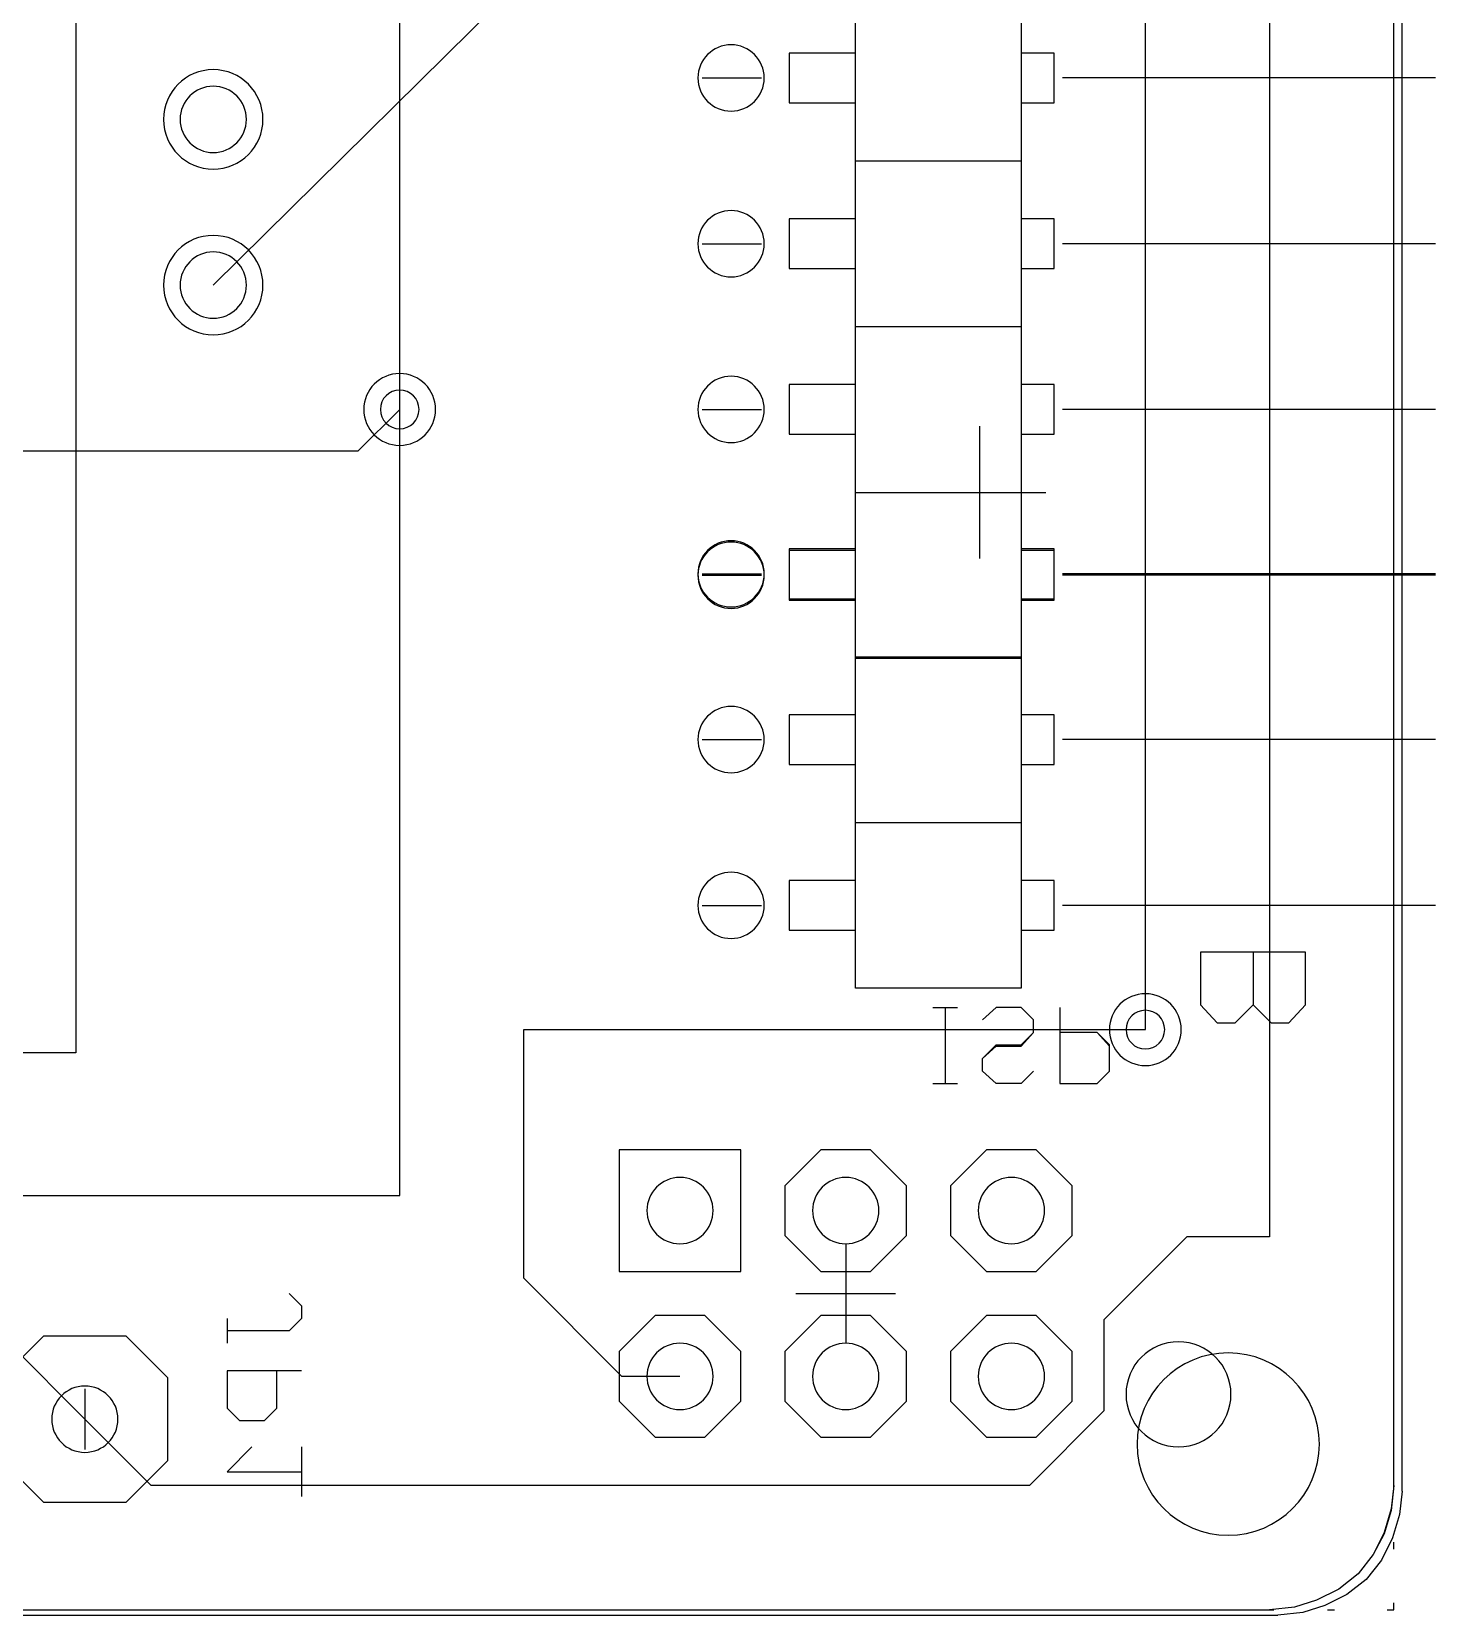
# Model space of a CAD drawing. Extents: x 82 to 213, y 78 to 137.
# Drawn here: x 191.46 to 212.98, y 78.48 to 102.75 of the extents above; entities that cross this region are included whole.
import ezdxf

# ---------------------------------------------------------------- set-up
doc = ezdxf.new("R2010")
doc.units = 0
for name, color, linetype in [('Circuit_2013-04-18', 7, 'CONTINUOUS'), ('Circuit_2013-08-08', 7, 'CONTINUOUS'), ('Cutout', 7, 'CONTINUOUS'), ('Holes', 7, 'CONTINUOUS'), ('Holes_Screws', 7, 'CONTINUOUS')]:
    doc.layers.add(name, color=color, linetype=linetype)

msp = doc.modelspace()

# ---------------------------------------------------------------- linework, layer by layer
at = {"layer": 'Circuit_2013-04-18', "color": 7}
for points in [[(212.344, 80.468611), (212.344, 135.036278)], [(203.073, 101.656444), (204.089, 101.656444), (204.089, 102.418444), (203.073, 102.418444), (203.073, 101.656444), (203.073, 101.656444)], [(206.629, 101.656444), (207.137, 101.656444), (207.137, 102.418444), (206.629, 102.418444), (206.629, 101.656444), (206.629, 101.656444)], [(202.692, 102.037444), (202.692, 102.037444)], [(194.7545, 101.402444), (194.7545, 101.402444)], [(195.0085, 101.402444), (195.0085, 101.402444)], [(203.073, 99.116444), (204.089, 99.116444), (204.089, 99.878444), (203.073, 99.878444), (203.073, 99.116444), (203.073, 99.116444)], [(206.629, 99.116444), (207.137, 99.116444), (207.137, 99.878444), (206.629, 99.878444), (206.629, 99.116444), (206.629, 99.116444)], [(202.692, 99.497444), (202.692, 99.497444)], [(194.7545, 98.862444), (194.7545, 98.862444)], [(195.0085, 98.862444), (195.0085, 98.862444)], [(203.073, 96.576444), (204.089, 96.576444), (204.089, 97.338444), (203.073, 97.338444), (203.073, 96.576444), (203.073, 96.576444)], [(206.629, 96.576444), (207.137, 96.576444), (207.137, 97.338444), (206.629, 97.338444), (206.629, 96.576444), (206.629, 96.576444)], [(197.400333, 96.957444), (197.400333, 96.957444)], [(197.654333, 96.957444), (197.654333, 96.957444)], [(202.692, 96.957444), (202.692, 96.957444)], [(205.994, 96.703444), (205.994, 94.692611)], [(204.978, 95.687444), (207.01, 95.687444)], [(203.073, 94.057611), (204.089, 94.057611), (204.089, 94.819611), (203.073, 94.819611), (203.073, 94.057611), (203.073, 94.057611)], [(206.629, 94.057611), (207.137, 94.057611), (207.137, 94.819611), (206.629, 94.819611), (206.629, 94.057611), (206.629, 94.057611)], [(202.692, 94.438611), (202.692, 94.438611)], [(203.073, 91.517611), (204.089, 91.517611), (204.089, 92.279611), (203.073, 92.279611), (203.073, 91.517611), (203.073, 91.517611)], [(206.629, 91.517611), (207.137, 91.517611), (207.137, 92.279611), (206.629, 92.279611), (206.629, 91.517611), (206.629, 91.517611)], [(202.692, 91.898611), (202.692, 91.898611)], [(203.073, 88.977611), (204.089, 88.977611), (204.089, 89.739611), (203.073, 89.739611), (203.073, 88.977611), (203.073, 88.977611)], [(206.629, 88.977611), (207.137, 88.977611), (207.137, 89.739611), (206.629, 89.739611), (206.629, 88.977611), (206.629, 88.977611)], [(202.692, 89.358611), (202.692, 89.358611)], [(208.830333, 87.453611), (208.830333, 87.453611)], [(209.084333, 87.453611), (209.084333, 87.453611)], [(200.4695, 83.749444), (202.332167, 83.749444), (202.332167, 85.612111), (200.4695, 85.612111), (200.4695, 83.749444), (200.4695, 83.749444)], [(204.872167, 85.061778), (204.321833, 85.612111), (203.559833, 85.612111), (203.0095, 85.061778), (203.0095, 84.299778), (203.559833, 83.749444), (204.321833, 83.749444), (204.872167, 84.299778), (204.872167, 85.061778), (204.872167, 85.061778)], [(207.412167, 85.061778), (206.861833, 85.612111), (206.099833, 85.612111), (205.5495, 85.061778), (205.5495, 84.299778), (206.099833, 83.749444), (206.861833, 83.749444), (207.412167, 84.299778), (207.412167, 85.061778), (207.412167, 85.061778)], [(201.908833, 84.680778), (201.908833, 84.680778)], [(204.448833, 84.680778), (204.448833, 84.680778)], [(206.988833, 84.680778), (206.988833, 84.680778)], [(203.940833, 84.172778), (203.940833, 82.648778)], [(203.178833, 83.410778), (204.702833, 83.410778)], [(202.332167, 82.521778), (201.781833, 83.072111), (201.019833, 83.072111), (200.4695, 82.521778), (200.4695, 81.759778), (201.019833, 81.209444), (201.781833, 81.209444), (202.332167, 81.759778), (202.332167, 82.521778), (202.332167, 82.521778)], [(204.872167, 82.521778), (204.321833, 83.072111), (203.559833, 83.072111), (203.0095, 82.521778), (203.0095, 81.759778), (203.559833, 81.209444), (204.321833, 81.209444), (204.872167, 81.759778), (204.872167, 82.521778), (204.872167, 82.521778)], [(207.412167, 82.521778), (206.861833, 83.072111), (206.099833, 83.072111), (205.5495, 82.521778), (205.5495, 81.759778), (206.099833, 81.209444), (206.861833, 81.209444), (207.412167, 81.759778), (207.412167, 82.521778), (207.412167, 82.521778)], [(201.908833, 82.140778), (201.908833, 82.140778)], [(204.448833, 82.140778), (204.448833, 82.140778)], [(206.988833, 82.140778), (206.988833, 82.140778)], [(209.846333, 81.865611), (209.846333, 81.865611)], [(192.786, 81.484611), (192.786, 81.484611)], [(212.344, 80.468611), (212.301667, 80.108778), (212.195833, 79.748944), (212.0265, 79.410278), (211.793667, 79.113944), (211.497333, 78.881111), (211.158667, 78.711778), (210.82, 78.605944), (210.439, 78.563611)], [(83.481333, 78.563611), (210.439, 78.563611)]]:
    msp.add_lwpolyline(points, dxfattribs=at)
at = {"layer": 'Circuit_2013-04-18', "color": 1}
for points in [[(197.104, 84.913611), (197.104, 130.591278), (151.405167, 130.591278), (151.405167, 84.913611), (197.104, 84.913611)], [(208.534, 87.453611), (208.534, 103.942444), (199.39, 103.942444), (194.2465, 98.862444)], [(204.089, 100.767444), (204.089, 103.307444), (206.629, 103.307444), (206.629, 100.767444)], [(212.344, 102.608944), (212.344, 102.714778)], [(212.979, 102.037444), (207.264, 102.037444)], [(212.344, 101.677611), (212.344, 101.804611)], [(204.089, 98.227444), (204.089, 100.767444), (206.629, 100.767444), (206.629, 98.227444)], [(212.344, 100.767444), (212.344, 100.873278)], [(212.344, 99.836111), (212.344, 99.941944)], [(212.979, 99.497444), (207.264, 99.497444)], [(212.344, 98.904778), (212.344, 99.031778)], [(204.089, 95.687444), (204.089, 98.227444), (206.629, 98.227444), (206.629, 95.687444)], [(212.344, 97.994611), (212.344, 98.100444)], [(188.087, 97.338444), (188.087, 97.084444), (188.849, 96.322444), (196.469, 96.322444), (197.104, 96.957444)], [(212.344, 97.063278), (212.344, 97.169111)], [(212.979, 96.957444), (207.264, 96.957444)], [(212.344, 96.131944), (212.344, 96.258944)], [(204.089, 93.168611), (204.089, 95.687444), (206.629, 95.687444), (206.629, 93.168611)], [(212.344, 95.221778), (212.344, 95.327611)], [(212.979, 94.438611), (207.264, 94.438611)], [(212.344, 94.290444), (212.344, 94.396278)], [(212.344, 93.359111), (212.344, 93.486111)], [(204.089, 90.628611), (204.089, 93.168611), (206.629, 93.168611), (206.629, 90.628611)], [(212.344, 92.427778), (212.344, 92.554778)], [(212.979, 91.898611), (207.264, 91.898611)], [(212.344, 91.517611), (212.344, 91.623444)], [(204.089, 88.088611), (204.089, 90.628611), (206.629, 90.628611), (206.629, 88.088611), (204.089, 88.088611)], [(212.344, 90.586278), (212.344, 90.692111)], [(212.344, 89.654944), (212.344, 89.781944)], [(212.979, 89.358611), (207.264, 89.358611)], [(212.344, 88.744778), (212.344, 88.850611)], [(210.989333, 88.638944), (209.380667, 88.638944), (209.380667, 87.834611), (209.634667, 87.559444), (209.909833, 87.559444), (210.185, 87.834611), (210.460167, 87.559444), (210.735333, 87.559444), (210.989333, 87.834611), (210.989333, 88.638944)], [(210.185, 88.638944), (210.185, 87.834611)], [(212.344, 87.813444), (212.344, 87.919278)], [(205.274333, 87.792278), (205.655333, 87.792278)], [(205.464833, 87.792278), (205.464833, 86.628111)], [(206.8195, 86.818611), (206.629, 86.628111), (206.248, 86.628111), (206.036333, 86.818611), (206.036333, 87.009111), (206.248, 87.220778), (206.629, 87.220778), (206.8195, 87.411278), (206.8195, 87.601778), (206.629, 87.792278), (206.248, 87.792278), (206.036333, 87.601778)], [(207.221667, 87.792278), (207.221667, 86.628111), (207.793167, 86.628111), (207.983667, 86.818611), (207.983667, 87.220778), (207.793167, 87.411278), (207.221667, 87.411278)], [(201.400833, 82.140778), (200.511833, 82.140778), (199.009, 83.643611), (199.009, 87.453611), (208.534, 87.453611)], [(212.344, 86.882111), (212.344, 87.009111)], [(205.274333, 86.628111), (205.655333, 86.628111)], [(212.344, 85.971944), (212.344, 86.077778)], [(212.344, 85.040611), (212.344, 85.146444)], [(212.344, 84.109278), (212.344, 84.236278)], [(195.410667, 83.410778), (195.601167, 83.220278), (195.601167, 83.029778), (195.410667, 82.839278), (194.458167, 82.839278)], [(212.344, 83.199111), (212.344, 83.304944)], [(194.458167, 83.029778), (194.458167, 82.648778)], [(191.008, 82.119611), (191.643, 82.754611)], [(191.643, 80.214611), (192.913, 80.214611), (193.548, 80.849611), (193.548, 82.119611), (192.913, 82.754611)], [(192.913, 82.754611), (191.643, 82.754611)], [(212.344, 82.267778), (212.344, 82.373611)], [(195.601167, 82.225444), (194.458167, 82.225444), (194.458167, 81.653944), (194.648667, 81.463444), (195.029667, 81.463444), (195.220167, 81.653944), (195.220167, 82.225444)], [(212.344, 81.336444), (212.344, 81.463444)], [(194.839167, 81.061278), (194.458167, 80.680278), (195.601167, 80.680278)], [(195.601167, 81.061278), (195.601167, 80.299278)], [(191.643, 80.214611), (191.008, 80.849611)], [(212.344, 80.426278), (212.344, 80.532111)], [(212.344, 79.494944), (212.344, 79.600778)], [(212.238167, 78.563611), (212.344, 78.563611), (212.344, 78.669444)], [(192.0875, 78.563611), (192.193333, 78.563611)], [(193.018833, 78.563611), (193.1035, 78.563611)], [(193.929, 78.563611), (194.034833, 78.563611)], [(194.839167, 78.563611), (194.945, 78.563611)], [(195.749333, 78.563611), (195.855167, 78.563611)], [(196.680667, 78.563611), (196.7865, 78.563611)], [(197.590833, 78.563611), (197.696667, 78.563611)], [(198.501, 78.563611), (198.606833, 78.563611)], [(199.411167, 78.563611), (199.517, 78.563611)], [(200.3425, 78.563611), (200.448333, 78.563611)], [(201.252667, 78.563611), (201.3585, 78.563611)], [(202.162833, 78.563611), (202.268667, 78.563611)], [(203.073, 78.563611), (203.178833, 78.563611)], [(204.004333, 78.563611), (204.110167, 78.563611)], [(204.9145, 78.563611), (205.020333, 78.563611)], [(205.824667, 78.563611), (205.9305, 78.563611)], [(206.756, 78.563611), (206.840667, 78.563611)], [(207.666167, 78.563611), (207.772, 78.563611)], [(208.576333, 78.563611), (208.682167, 78.563611)], [(209.4865, 78.563611), (209.592333, 78.563611)], [(210.417833, 78.563611), (210.5025, 78.563611)], [(211.328, 78.563611), (211.433833, 78.563611)]]:
    msp.add_lwpolyline(points, dxfattribs=at)
at = {"layer": 'Circuit_2013-04-18', "color": 3}
for points in [[(201.7395, 102.037444), (202.649667, 102.037444)], [(201.7395, 99.497444), (202.649667, 99.497444)], [(201.7395, 96.957444), (202.649667, 96.957444)], [(201.7395, 94.438611), (202.649667, 94.438611)], [(201.7395, 91.898611), (202.649667, 91.898611)], [(201.7395, 89.358611), (202.649667, 89.358611)], [(192.278, 81.950278), (192.278, 81.018944)]]:
    msp.add_lwpolyline(points, dxfattribs=at)
at = {"layer": 'Circuit_2013-04-18', "color": 7}
for points in [[(202.184, 102.545444), (201.90344, 102.545444), (201.676, 102.318004), (201.676, 102.037444)], [(202.692, 102.037444), (202.692, 102.318004), (202.46456, 102.545444), (202.184, 102.545444)], [(194.2465, 102.164444), (193.825659, 102.164444), (193.4845, 101.823286), (193.4845, 101.402444)], [(195.0085, 101.402444), (195.0085, 101.823286), (194.667341, 102.164444), (194.2465, 102.164444)], [(201.676, 102.037444), (201.676, 101.756885), (201.90344, 101.529444), (202.184, 101.529444)], [(202.184, 101.529444), (202.46456, 101.529444), (202.692, 101.756885), (202.692, 102.037444)], [(194.2465, 101.910444), (193.96594, 101.910444), (193.7385, 101.683004), (193.7385, 101.402444)], [(194.7545, 101.402444), (194.7545, 101.683004), (194.52706, 101.910444), (194.2465, 101.910444)], [(193.4845, 101.402444), (193.4845, 100.981603), (193.825659, 100.640444), (194.2465, 100.640444)], [(193.7385, 101.402444), (193.7385, 101.121885), (193.96594, 100.894444), (194.2465, 100.894444)], [(194.2465, 100.640444), (194.667341, 100.640444), (195.0085, 100.981603), (195.0085, 101.402444)], [(194.2465, 100.894444), (194.52706, 100.894444), (194.7545, 101.121885), (194.7545, 101.402444)], [(202.184, 100.005444), (201.90344, 100.005444), (201.676, 99.778004), (201.676, 99.497444)], [(202.692, 99.497444), (202.692, 99.778004), (202.46456, 100.005444), (202.184, 100.005444)], [(194.2465, 99.624444), (193.825659, 99.624444), (193.4845, 99.283286), (193.4845, 98.862444)], [(195.0085, 98.862444), (195.0085, 99.283286), (194.667341, 99.624444), (194.2465, 99.624444)], [(201.676, 99.497444), (201.676, 99.216885), (201.90344, 98.989444), (202.184, 98.989444)], [(202.184, 98.989444), (202.46456, 98.989444), (202.692, 99.216885), (202.692, 99.497444)], [(194.2465, 99.370444), (193.96594, 99.370444), (193.7385, 99.143004), (193.7385, 98.862444)], [(194.7545, 98.862444), (194.7545, 99.143004), (194.52706, 99.370444), (194.2465, 99.370444)], [(193.4845, 98.862444), (193.4845, 98.441603), (193.825659, 98.100444), (194.2465, 98.100444)], [(193.7385, 98.862444), (193.7385, 98.581885), (193.96594, 98.354444), (194.2465, 98.354444)], [(194.2465, 98.100444), (194.667341, 98.100444), (195.0085, 98.441603), (195.0085, 98.862444)], [(194.2465, 98.354444), (194.52706, 98.354444), (194.7545, 98.581885), (194.7545, 98.862444)], [(197.104, 97.507778), (196.800058, 97.507778), (196.553667, 97.261384), (196.553667, 96.957444)], [(197.654333, 96.957444), (197.654333, 97.261384), (197.407939, 97.507778), (197.104, 97.507778)], [(202.184, 97.465444), (201.90344, 97.465444), (201.676, 97.238004), (201.676, 96.957444)], [(202.692, 96.957444), (202.692, 97.238004), (202.46456, 97.465444), (202.184, 97.465444)], [(197.104, 97.253778), (196.940339, 97.253778), (196.807667, 97.121105), (196.807667, 96.957444)], [(197.400333, 96.957444), (197.400333, 97.121105), (197.267661, 97.253778), (197.104, 97.253778)], [(196.553667, 96.957444), (196.553667, 96.653502), (196.800058, 96.407111), (197.104, 96.407111)], [(196.807667, 96.957444), (196.807667, 96.793784), (196.940339, 96.661111), (197.104, 96.661111)], [(197.104, 96.407111), (197.407939, 96.407111), (197.654333, 96.653502), (197.654333, 96.957444)], [(197.104, 96.661111), (197.267661, 96.661111), (197.400333, 96.793784), (197.400333, 96.957444)], [(201.676, 96.957444), (201.676, 96.676885), (201.90344, 96.449444), (202.184, 96.449444)], [(202.184, 96.449444), (202.46456, 96.449444), (202.692, 96.676885), (202.692, 96.957444)], [(202.184, 94.946611), (201.90344, 94.946611), (201.676, 94.719171), (201.676, 94.438611)], [(202.692, 94.438611), (202.692, 94.719171), (202.46456, 94.946611), (202.184, 94.946611)], [(201.676, 94.438611), (201.676, 94.158051), (201.90344, 93.930611), (202.184, 93.930611)], [(202.184, 93.930611), (202.46456, 93.930611), (202.692, 94.158051), (202.692, 94.438611)], [(202.184, 92.406611), (201.90344, 92.406611), (201.676, 92.179171), (201.676, 91.898611)], [(202.692, 91.898611), (202.692, 92.179171), (202.46456, 92.406611), (202.184, 92.406611)], [(201.676, 91.898611), (201.676, 91.618051), (201.90344, 91.390611), (202.184, 91.390611)], [(202.184, 91.390611), (202.46456, 91.390611), (202.692, 91.618051), (202.692, 91.898611)], [(202.184, 89.866611), (201.90344, 89.866611), (201.676, 89.639171), (201.676, 89.358611)], [(202.692, 89.358611), (202.692, 89.639171), (202.46456, 89.866611), (202.184, 89.866611)], [(201.676, 89.358611), (201.676, 89.078051), (201.90344, 88.850611), (202.184, 88.850611)], [(202.184, 88.850611), (202.46456, 88.850611), (202.692, 89.078051), (202.692, 89.358611)], [(208.534, 88.003944), (208.230058, 88.003944), (207.983667, 87.75755), (207.983667, 87.453611)], [(209.084333, 87.453611), (209.084333, 87.75755), (208.837939, 88.003944), (208.534, 88.003944)], [(208.534, 87.749944), (208.370339, 87.749944), (208.237667, 87.617272), (208.237667, 87.453611)], [(208.830333, 87.453611), (208.830333, 87.617272), (208.697661, 87.749944), (208.534, 87.749944)], [(207.983667, 87.453611), (207.983667, 87.149669), (208.230058, 86.903278), (208.534, 86.903278)], [(208.237667, 87.453611), (208.237667, 87.28995), (208.370339, 87.157278), (208.534, 87.157278)], [(208.534, 86.903278), (208.837939, 86.903278), (209.084333, 87.149669), (209.084333, 87.453611)], [(208.534, 87.157278), (208.697661, 87.157278), (208.830333, 87.28995), (208.830333, 87.453611)], [(201.400833, 85.188778), (201.120273, 85.188778), (200.892833, 84.961338), (200.892833, 84.680778)], [(201.908833, 84.680778), (201.908833, 84.961338), (201.681393, 85.188778), (201.400833, 85.188778)], [(203.940833, 85.188778), (203.660273, 85.188778), (203.432833, 84.961338), (203.432833, 84.680778)], [(204.448833, 84.680778), (204.448833, 84.961338), (204.221393, 85.188778), (203.940833, 85.188778)], [(206.480833, 85.188778), (206.200273, 85.188778), (205.972833, 84.961338), (205.972833, 84.680778)], [(206.988833, 84.680778), (206.988833, 84.961338), (206.761393, 85.188778), (206.480833, 85.188778)], [(200.892833, 84.680778), (200.892833, 84.400218), (201.120273, 84.172778), (201.400833, 84.172778)], [(201.400833, 84.172778), (201.681393, 84.172778), (201.908833, 84.400218), (201.908833, 84.680778)], [(203.432833, 84.680778), (203.432833, 84.400218), (203.660273, 84.172778), (203.940833, 84.172778)], [(203.940833, 84.172778), (204.221393, 84.172778), (204.448833, 84.400218), (204.448833, 84.680778)], [(205.972833, 84.680778), (205.972833, 84.400218), (206.200273, 84.172778), (206.480833, 84.172778)], [(206.480833, 84.172778), (206.761393, 84.172778), (206.988833, 84.400218), (206.988833, 84.680778)], [(201.400833, 82.648778), (201.120273, 82.648778), (200.892833, 82.421338), (200.892833, 82.140778)], [(201.908833, 82.140778), (201.908833, 82.421338), (201.681393, 82.648778), (201.400833, 82.648778)], [(203.940833, 82.648778), (203.660273, 82.648778), (203.432833, 82.421338), (203.432833, 82.140778)], [(204.448833, 82.140778), (204.448833, 82.421338), (204.221393, 82.648778), (203.940833, 82.648778)], [(206.480833, 82.648778), (206.200273, 82.648778), (205.972833, 82.421338), (205.972833, 82.140778)], [(206.988833, 82.140778), (206.988833, 82.421338), (206.761393, 82.648778), (206.480833, 82.648778)], [(209.042, 82.669944), (208.597779, 82.669944), (208.237667, 82.309832), (208.237667, 81.865611)], [(209.846333, 81.865611), (209.846333, 82.309832), (209.486221, 82.669944), (209.042, 82.669944)], [(200.892833, 82.140778), (200.892833, 81.860218), (201.120273, 81.632778), (201.400833, 81.632778)], [(201.400833, 81.632778), (201.681393, 81.632778), (201.908833, 81.860218), (201.908833, 82.140778)], [(203.432833, 82.140778), (203.432833, 81.860218), (203.660273, 81.632778), (203.940833, 81.632778)], [(203.940833, 81.632778), (204.221393, 81.632778), (204.448833, 81.860218), (204.448833, 82.140778)], [(205.972833, 82.140778), (205.972833, 81.860218), (206.200273, 81.632778), (206.480833, 81.632778)], [(206.480833, 81.632778), (206.761393, 81.632778), (206.988833, 81.860218), (206.988833, 82.140778)], [(192.278, 81.992611), (191.99744, 81.992611), (191.77, 81.765171), (191.77, 81.484611)], [(192.786, 81.484611), (192.786, 81.765171), (192.55856, 81.992611), (192.278, 81.992611)], [(208.237667, 81.865611), (208.237667, 81.421391), (208.597779, 81.061278), (209.042, 81.061278)], [(209.042, 81.061278), (209.486221, 81.061278), (209.846333, 81.421391), (209.846333, 81.865611)], [(191.77, 81.484611), (191.77, 81.204051), (191.99744, 80.976611), (192.278, 80.976611)], [(192.278, 80.976611), (192.55856, 80.976611), (192.786, 81.204051), (192.786, 81.484611)]]:
    msp.add_open_spline(points, degree=3, dxfattribs=at)
at = {"layer": 'Circuit_2013-08-08', "color": 7}
for points in [[(212.344, 80.468611), (212.344, 135.036278)], [(203.073, 101.656444), (204.089, 101.656444), (204.089, 102.418444), (203.073, 102.418444), (203.073, 101.656444), (203.073, 101.656444)], [(206.629, 101.656444), (207.137, 101.656444), (207.137, 102.418444), (206.629, 102.418444), (206.629, 101.656444), (206.629, 101.656444)], [(202.692, 102.037444), (202.692, 102.037444)], [(194.7545, 101.402444), (194.7545, 101.402444)], [(195.0085, 101.402444), (195.0085, 101.402444)], [(203.073, 99.116444), (204.089, 99.116444), (204.089, 99.878444), (203.073, 99.878444), (203.073, 99.116444), (203.073, 99.116444)], [(206.629, 99.116444), (207.137, 99.116444), (207.137, 99.878444), (206.629, 99.878444), (206.629, 99.116444), (206.629, 99.116444)], [(202.692, 99.497444), (202.692, 99.497444)], [(194.7545, 98.862444), (194.7545, 98.862444)], [(195.0085, 98.862444), (195.0085, 98.862444)], [(203.073, 96.576444), (204.089, 96.576444), (204.089, 97.338444), (203.073, 97.338444), (203.073, 96.576444), (203.073, 96.576444)], [(206.629, 96.576444), (207.137, 96.576444), (207.137, 97.338444), (206.629, 97.338444), (206.629, 96.576444), (206.629, 96.576444)], [(197.400333, 96.957444), (197.400333, 96.957444)], [(197.654333, 96.957444), (197.654333, 96.957444)], [(202.692, 96.957444), (202.692, 96.957444)], [(205.994, 96.703444), (205.994, 94.671444)], [(204.978, 95.687444), (207.01, 95.687444)], [(203.073, 94.036444), (204.089, 94.036444), (204.089, 94.798444), (203.073, 94.798444), (203.073, 94.036444), (203.073, 94.036444)], [(206.629, 94.036444), (207.137, 94.036444), (207.137, 94.798444), (206.629, 94.798444), (206.629, 94.036444), (206.629, 94.036444)], [(202.692, 94.417444), (202.692, 94.417444)], [(203.073, 91.517611), (204.089, 91.517611), (204.089, 92.279611), (203.073, 92.279611), (203.073, 91.517611), (203.073, 91.517611)], [(206.629, 91.517611), (207.137, 91.517611), (207.137, 92.279611), (206.629, 92.279611), (206.629, 91.517611), (206.629, 91.517611)], [(202.692, 91.898611), (202.692, 91.898611)], [(203.073, 88.977611), (204.089, 88.977611), (204.089, 89.739611), (203.073, 89.739611), (203.073, 88.977611), (203.073, 88.977611)], [(206.629, 88.977611), (207.137, 88.977611), (207.137, 89.739611), (206.629, 89.739611), (206.629, 88.977611), (206.629, 88.977611)], [(202.692, 89.358611), (202.692, 89.358611)], [(208.830333, 87.453611), (208.830333, 87.453611)], [(209.084333, 87.453611), (209.084333, 87.453611)], [(200.4695, 83.749444), (202.332167, 83.749444), (202.332167, 85.612111), (200.4695, 85.612111), (200.4695, 83.749444), (200.4695, 83.749444)], [(204.872167, 85.061778), (204.321833, 85.612111), (203.559833, 85.612111), (203.0095, 85.061778), (203.0095, 84.299778), (203.559833, 83.749444), (204.321833, 83.749444), (204.872167, 84.299778), (204.872167, 85.061778), (204.872167, 85.061778)], [(207.412167, 85.061778), (206.861833, 85.612111), (206.099833, 85.612111), (205.5495, 85.061778), (205.5495, 84.299778), (206.099833, 83.749444), (206.861833, 83.749444), (207.412167, 84.299778), (207.412167, 85.061778), (207.412167, 85.061778)], [(201.908833, 84.680778), (201.908833, 84.680778)], [(204.448833, 84.680778), (204.448833, 84.680778)], [(206.988833, 84.680778), (206.988833, 84.680778)], [(203.940833, 84.151611), (203.940833, 82.648778)], [(203.178833, 83.410778), (204.702833, 83.410778)], [(202.332167, 82.521778), (201.781833, 83.072111), (201.019833, 83.072111), (200.4695, 82.521778), (200.4695, 81.759778), (201.019833, 81.209444), (201.781833, 81.209444), (202.332167, 81.759778), (202.332167, 82.521778), (202.332167, 82.521778)], [(204.872167, 82.521778), (204.321833, 83.072111), (203.559833, 83.072111), (203.0095, 82.521778), (203.0095, 81.759778), (203.559833, 81.209444), (204.321833, 81.209444), (204.872167, 81.759778), (204.872167, 82.521778), (204.872167, 82.521778)], [(207.412167, 82.521778), (206.861833, 83.072111), (206.099833, 83.072111), (205.5495, 82.521778), (205.5495, 81.759778), (206.099833, 81.209444), (206.861833, 81.209444), (207.412167, 81.759778), (207.412167, 82.521778), (207.412167, 82.521778)], [(201.908833, 82.140778), (201.908833, 82.140778)], [(204.448833, 82.140778), (204.448833, 82.140778)], [(206.988833, 82.140778), (206.988833, 82.140778)], [(211.201, 81.103611), (211.201, 81.103611)], [(212.344, 80.468611), (212.301667, 80.087611), (212.195833, 79.727778), (212.0265, 79.410278), (211.793667, 79.113944), (211.497333, 78.881111), (211.158667, 78.711778), (210.82, 78.605944), (210.439, 78.563611)], [(83.481333, 78.563611), (210.439, 78.563611)]]:
    msp.add_lwpolyline(points, dxfattribs=at)
at = {"layer": 'Circuit_2013-08-08', "color": 1}
for points in [[(197.104, 84.913611), (197.104, 130.591278), (151.405167, 130.591278), (151.405167, 84.913611), (197.104, 84.913611)], [(210.439, 127.416278), (210.439, 84.278611)], [(208.534, 87.453611), (208.534, 103.942444), (199.39, 103.942444), (194.2465, 98.862444)], [(204.089, 100.767444), (204.089, 103.307444), (206.629, 103.307444), (206.629, 100.767444)], [(212.344, 102.608944), (212.344, 102.714778)], [(212.979, 102.037444), (207.264, 102.037444)], [(212.344, 101.677611), (212.344, 101.804611)], [(204.089, 98.227444), (204.089, 100.767444), (206.629, 100.767444), (206.629, 98.227444)], [(212.344, 100.767444), (212.344, 100.873278)], [(212.344, 99.836111), (212.344, 99.941944)], [(212.979, 99.497444), (207.264, 99.497444)], [(212.344, 98.904778), (212.344, 99.031778)], [(204.089, 95.687444), (204.089, 98.227444), (206.629, 98.227444), (206.629, 95.687444)], [(212.344, 97.994611), (212.344, 98.100444)], [(188.087, 97.338444), (188.087, 97.084444), (188.849, 96.322444), (196.469, 96.322444), (197.104, 96.957444)], [(212.344, 97.063278), (212.344, 97.169111)], [(212.979, 96.957444), (207.264, 96.957444)], [(212.344, 96.131944), (212.344, 96.237778)], [(204.089, 93.147444), (204.089, 95.687444), (206.629, 95.687444), (206.629, 93.147444)], [(212.344, 95.200611), (212.344, 95.327611)], [(212.979, 94.417444), (207.264, 94.417444)], [(212.344, 94.290444), (212.344, 94.396278)], [(212.344, 93.359111), (212.344, 93.464944)], [(204.089, 90.628611), (204.089, 93.147444), (206.629, 93.147444), (206.629, 90.628611)], [(212.344, 92.427778), (212.344, 92.554778)], [(212.979, 91.898611), (207.264, 91.898611)], [(212.344, 91.517611), (212.344, 91.623444)], [(204.089, 88.088611), (204.089, 90.628611), (206.629, 90.628611), (206.629, 88.088611), (204.089, 88.088611)], [(212.344, 90.586278), (212.344, 90.692111)], [(212.344, 89.654944), (212.344, 89.781944)], [(212.979, 89.358611), (207.264, 89.358611)], [(212.344, 88.744778), (212.344, 88.850611)], [(210.989333, 88.638944), (209.380667, 88.638944), (209.380667, 87.834611), (209.634667, 87.559444), (209.909833, 87.559444), (210.185, 87.834611), (210.460167, 87.559444), (210.735333, 87.559444), (210.989333, 87.834611), (210.989333, 88.638944)], [(210.185, 88.638944), (210.185, 87.834611)], [(212.344, 87.813444), (212.344, 87.919278)], [(205.274333, 87.792278), (205.655333, 87.792278)], [(205.464833, 87.792278), (205.464833, 86.628111)], [(206.8195, 86.818611), (206.629, 86.628111), (206.248, 86.628111), (206.036333, 86.818611), (206.036333, 87.009111), (206.248, 87.199611), (206.629, 87.199611), (206.8195, 87.411278), (206.8195, 87.601778), (206.629, 87.792278), (206.248, 87.792278), (206.036333, 87.601778)], [(207.221667, 87.792278), (207.221667, 86.628111), (207.793167, 86.628111), (207.983667, 86.818611), (207.983667, 87.199611), (207.793167, 87.411278), (207.221667, 87.411278)], [(201.400833, 82.140778), (200.511833, 82.140778), (199.009, 83.643611), (199.009, 87.453611), (208.534, 87.453611)], [(212.344, 86.882111), (212.344, 87.009111)], [(205.274333, 86.628111), (205.655333, 86.628111)], [(212.344, 85.971944), (212.344, 86.077778)], [(212.344, 85.040611), (212.344, 85.146444)], [(210.439, 84.278611), (209.169, 84.278611), (207.899, 83.008611), (207.899, 81.611611)], [(212.344, 84.109278), (212.344, 84.215111)], [(206.756, 80.468611), (193.294, 80.468611), (190.119, 83.643611)], [(212.344, 83.177944), (212.344, 83.304944)], [(212.344, 82.267778), (212.344, 82.373611)], [(206.756, 80.468611), (207.899, 81.611611)], [(212.344, 81.336444), (212.344, 81.442278)], [(212.344, 80.405111), (212.344, 80.532111)], [(212.344, 79.494944), (212.344, 79.600778)], [(212.238167, 78.563611), (212.344, 78.563611), (212.344, 78.669444)], [(192.0875, 78.563611), (192.193333, 78.563611)], [(193.018833, 78.563611), (193.1035, 78.563611)], [(193.929, 78.563611), (194.034833, 78.563611)], [(194.839167, 78.563611), (194.945, 78.563611)], [(195.749333, 78.563611), (195.855167, 78.563611)], [(196.680667, 78.563611), (196.7865, 78.563611)], [(197.590833, 78.563611), (197.696667, 78.563611)], [(198.501, 78.563611), (198.606833, 78.563611)], [(199.411167, 78.563611), (199.517, 78.563611)], [(200.3425, 78.563611), (200.448333, 78.563611)], [(201.252667, 78.563611), (201.3585, 78.563611)], [(202.162833, 78.563611), (202.268667, 78.563611)], [(203.073, 78.563611), (203.178833, 78.563611)], [(204.004333, 78.563611), (204.110167, 78.563611)], [(204.9145, 78.563611), (205.020333, 78.563611)], [(205.824667, 78.563611), (205.9305, 78.563611)], [(206.756, 78.563611), (206.840667, 78.563611)], [(207.666167, 78.563611), (207.772, 78.563611)], [(208.576333, 78.563611), (208.682167, 78.563611)], [(209.4865, 78.563611), (209.592333, 78.563611)], [(210.417833, 78.563611), (210.5025, 78.563611)], [(211.328, 78.563611), (211.433833, 78.563611)]]:
    msp.add_lwpolyline(points, dxfattribs=at)
at = {"layer": 'Circuit_2013-08-08', "color": 3}
for points in [[(201.7395, 102.037444), (202.649667, 102.037444)], [(201.7395, 99.497444), (202.649667, 99.497444)], [(201.7395, 96.957444), (202.649667, 96.957444)], [(201.7395, 94.417444), (202.649667, 94.417444)], [(201.7395, 91.898611), (202.649667, 91.898611)], [(201.7395, 89.358611), (202.649667, 89.358611)]]:
    msp.add_lwpolyline(points, dxfattribs=at)
at = {"layer": 'Circuit_2013-08-08', "color": 7}
for points in [[(202.184, 102.545444), (201.90344, 102.545444), (201.676, 102.318004), (201.676, 102.037444)], [(202.692, 102.037444), (202.692, 102.318004), (202.46456, 102.545444), (202.184, 102.545444)], [(194.2465, 102.164444), (193.825659, 102.164444), (193.4845, 101.823286), (193.4845, 101.402444)], [(195.0085, 101.402444), (195.0085, 101.823286), (194.667341, 102.164444), (194.2465, 102.164444)], [(201.676, 102.037444), (201.676, 101.756885), (201.90344, 101.529444), (202.184, 101.529444)], [(202.184, 101.529444), (202.46456, 101.529444), (202.692, 101.756885), (202.692, 102.037444)], [(194.2465, 101.910444), (193.96594, 101.910444), (193.7385, 101.683004), (193.7385, 101.402444)], [(194.7545, 101.402444), (194.7545, 101.683004), (194.52706, 101.910444), (194.2465, 101.910444)], [(193.4845, 101.402444), (193.4845, 100.981603), (193.825659, 100.640444), (194.2465, 100.640444)], [(193.7385, 101.402444), (193.7385, 101.121885), (193.96594, 100.894444), (194.2465, 100.894444)], [(194.2465, 100.640444), (194.667341, 100.640444), (195.0085, 100.981603), (195.0085, 101.402444)], [(194.2465, 100.894444), (194.52706, 100.894444), (194.7545, 101.121885), (194.7545, 101.402444)], [(202.184, 100.005444), (201.90344, 100.005444), (201.676, 99.778004), (201.676, 99.497444)], [(202.692, 99.497444), (202.692, 99.778004), (202.46456, 100.005444), (202.184, 100.005444)], [(194.2465, 99.624444), (193.825659, 99.624444), (193.4845, 99.283286), (193.4845, 98.862444)], [(195.0085, 98.862444), (195.0085, 99.283286), (194.667341, 99.624444), (194.2465, 99.624444)], [(201.676, 99.497444), (201.676, 99.216885), (201.90344, 98.989444), (202.184, 98.989444)], [(202.184, 98.989444), (202.46456, 98.989444), (202.692, 99.216885), (202.692, 99.497444)], [(194.2465, 99.370444), (193.96594, 99.370444), (193.7385, 99.143004), (193.7385, 98.862444)], [(194.7545, 98.862444), (194.7545, 99.143004), (194.52706, 99.370444), (194.2465, 99.370444)], [(193.4845, 98.862444), (193.4845, 98.441603), (193.825659, 98.100444), (194.2465, 98.100444)], [(193.7385, 98.862444), (193.7385, 98.581885), (193.96594, 98.354444), (194.2465, 98.354444)], [(194.2465, 98.100444), (194.667341, 98.100444), (195.0085, 98.441603), (195.0085, 98.862444)], [(194.2465, 98.354444), (194.52706, 98.354444), (194.7545, 98.581885), (194.7545, 98.862444)], [(197.104, 97.507778), (196.800058, 97.507778), (196.553667, 97.261386), (196.553667, 96.957444)], [(197.654333, 96.957444), (197.654333, 97.261386), (197.407939, 97.507778), (197.104, 97.507778)], [(202.184, 97.465444), (201.90344, 97.465444), (201.676, 97.238004), (201.676, 96.957444)], [(202.692, 96.957444), (202.692, 97.238004), (202.46456, 97.465444), (202.184, 97.465444)], [(197.104, 97.253778), (196.940339, 97.253778), (196.807667, 97.121105), (196.807667, 96.957444)], [(197.400333, 96.957444), (197.400333, 97.121105), (197.267661, 97.253778), (197.104, 97.253778)], [(196.553667, 96.957444), (196.553667, 96.653502), (196.800058, 96.407111), (197.104, 96.407111)], [(196.807667, 96.957444), (196.807667, 96.793784), (196.940339, 96.661111), (197.104, 96.661111)], [(197.104, 96.407111), (197.407939, 96.407111), (197.654333, 96.653502), (197.654333, 96.957444)], [(197.104, 96.661111), (197.267661, 96.661111), (197.400333, 96.793784), (197.400333, 96.957444)], [(201.676, 96.957444), (201.676, 96.676885), (201.90344, 96.449444), (202.184, 96.449444)], [(202.184, 96.449444), (202.46456, 96.449444), (202.692, 96.676885), (202.692, 96.957444)], [(202.184, 94.925444), (201.90344, 94.925444), (201.676, 94.698004), (201.676, 94.417444)], [(202.692, 94.417444), (202.692, 94.698004), (202.46456, 94.925444), (202.184, 94.925444)], [(201.676, 94.417444), (201.676, 94.136885), (201.90344, 93.909444), (202.184, 93.909444)], [(202.184, 93.909444), (202.46456, 93.909444), (202.692, 94.136885), (202.692, 94.417444)], [(202.184, 92.406611), (201.90344, 92.406611), (201.676, 92.179171), (201.676, 91.898611)], [(202.692, 91.898611), (202.692, 92.179171), (202.46456, 92.406611), (202.184, 92.406611)], [(201.676, 91.898611), (201.676, 91.618051), (201.90344, 91.390611), (202.184, 91.390611)], [(202.184, 91.390611), (202.46456, 91.390611), (202.692, 91.618051), (202.692, 91.898611)], [(202.184, 89.866611), (201.90344, 89.866611), (201.676, 89.639171), (201.676, 89.358611)], [(202.692, 89.358611), (202.692, 89.639171), (202.46456, 89.866611), (202.184, 89.866611)], [(201.676, 89.358611), (201.676, 89.078051), (201.90344, 88.850611), (202.184, 88.850611)], [(202.184, 88.850611), (202.46456, 88.850611), (202.692, 89.078051), (202.692, 89.358611)], [(208.534, 88.003944), (208.230058, 88.003944), (207.983667, 87.757553), (207.983667, 87.453611)], [(209.084333, 87.453611), (209.084333, 87.757553), (208.837939, 88.003944), (208.534, 88.003944)], [(208.534, 87.749944), (208.370339, 87.749944), (208.237667, 87.617272), (208.237667, 87.453611)], [(208.830333, 87.453611), (208.830333, 87.617272), (208.697661, 87.749944), (208.534, 87.749944)], [(207.983667, 87.453611), (207.983667, 87.149672), (208.230058, 86.903278), (208.534, 86.903278)], [(208.237667, 87.453611), (208.237667, 87.28995), (208.370339, 87.157278), (208.534, 87.157278)], [(208.534, 86.903278), (208.837939, 86.903278), (209.084333, 87.149672), (209.084333, 87.453611)], [(208.534, 87.157278), (208.697661, 87.157278), (208.830333, 87.28995), (208.830333, 87.453611)], [(201.400833, 85.188778), (201.120273, 85.188778), (200.892833, 84.961338), (200.892833, 84.680778)], [(201.908833, 84.680778), (201.908833, 84.961338), (201.681393, 85.188778), (201.400833, 85.188778)], [(203.940833, 85.188778), (203.660273, 85.188778), (203.432833, 84.961338), (203.432833, 84.680778)], [(204.448833, 84.680778), (204.448833, 84.961338), (204.221393, 85.188778), (203.940833, 85.188778)], [(206.480833, 85.188778), (206.200273, 85.188778), (205.972833, 84.961338), (205.972833, 84.680778)], [(206.988833, 84.680778), (206.988833, 84.961338), (206.761393, 85.188778), (206.480833, 85.188778)], [(200.892833, 84.680778), (200.892833, 84.400218), (201.120273, 84.172778), (201.400833, 84.172778)], [(201.400833, 84.172778), (201.681393, 84.172778), (201.908833, 84.400218), (201.908833, 84.680778)], [(203.432833, 84.680778), (203.432833, 84.400218), (203.660273, 84.172778), (203.940833, 84.172778)], [(203.940833, 84.172778), (204.221393, 84.172778), (204.448833, 84.400218), (204.448833, 84.680778)], [(205.972833, 84.680778), (205.972833, 84.400218), (206.200273, 84.172778), (206.480833, 84.172778)], [(206.480833, 84.172778), (206.761393, 84.172778), (206.988833, 84.400218), (206.988833, 84.680778)], [(201.400833, 82.648778), (201.120273, 82.648778), (200.892833, 82.421338), (200.892833, 82.140778)], [(201.908833, 82.140778), (201.908833, 82.421338), (201.681393, 82.648778), (201.400833, 82.648778)], [(203.940833, 82.648778), (203.660273, 82.648778), (203.432833, 82.421338), (203.432833, 82.140778)], [(204.448833, 82.140778), (204.448833, 82.421338), (204.221393, 82.648778), (203.940833, 82.648778)], [(206.480833, 82.648778), (206.200273, 82.648778), (205.972833, 82.421338), (205.972833, 82.140778)], [(206.988833, 82.140778), (206.988833, 82.421338), (206.761393, 82.648778), (206.480833, 82.648778)], [(209.804, 82.500611), (209.032458, 82.500611), (208.407, 81.875153), (208.407, 81.103611)], [(211.201, 81.103611), (211.201, 81.875153), (210.575542, 82.500611), (209.804, 82.500611)], [(200.892833, 82.140778), (200.892833, 81.860218), (201.120273, 81.632778), (201.400833, 81.632778)], [(201.400833, 81.632778), (201.681393, 81.632778), (201.908833, 81.860218), (201.908833, 82.140778)], [(203.432833, 82.140778), (203.432833, 81.860218), (203.660273, 81.632778), (203.940833, 81.632778)], [(203.940833, 81.632778), (204.221393, 81.632778), (204.448833, 81.860218), (204.448833, 82.140778)], [(205.972833, 82.140778), (205.972833, 81.860218), (206.200273, 81.632778), (206.480833, 81.632778)], [(206.480833, 81.632778), (206.761393, 81.632778), (206.988833, 81.860218), (206.988833, 82.140778)], [(208.407, 81.103611), (208.407, 80.332069), (209.032458, 79.706611), (209.804, 79.706611)], [(209.804, 79.706611), (210.575542, 79.706611), (211.201, 80.332069), (211.201, 81.103611)]]:
    msp.add_open_spline(points, degree=3, dxfattribs=at)
at = {"layer": 'Cutout', "color": 5}
for points in [[(212.471, 80.383944), (212.471, 134.951611)], [(212.471, 80.383944), (212.428667, 80.024111), (212.322833, 79.664278), (212.1535, 79.325611), (211.920667, 79.029278), (211.624333, 78.796444), (211.285667, 78.627111), (210.947, 78.521278), (210.566, 78.478944)], [(83.608333, 78.478944), (210.566, 78.478944)]]:
    msp.add_lwpolyline(points, dxfattribs=at)
at = {"layer": 'Holes', "color": 7}
msp.add_lwpolyline([(156.693864, 87.098832), (156.693864, 128.269131), (192.13926, 128.269131), (192.13926, 87.098832), (156.693864, 87.098832)], dxfattribs=at)
at = {"layer": 'Holes_Screws', "color": 7}
msp.add_lwpolyline([(211.201, 81.103611), (211.201, 81.103611)], dxfattribs=at)
for points in [[(209.804, 82.500611), (209.032458, 82.500611), (208.407, 81.875153), (208.407, 81.103611)], [(211.201, 81.103611), (211.201, 81.875153), (210.575542, 82.500611), (209.804, 82.500611)], [(208.407, 81.103611), (208.407, 80.332069), (209.032458, 79.706611), (209.804, 79.706611)], [(209.804, 79.706611), (210.575542, 79.706611), (211.201, 80.332069), (211.201, 81.103611)]]:
    msp.add_open_spline(points, degree=3, dxfattribs=at)

doc.saveas('drawing.dxf')
